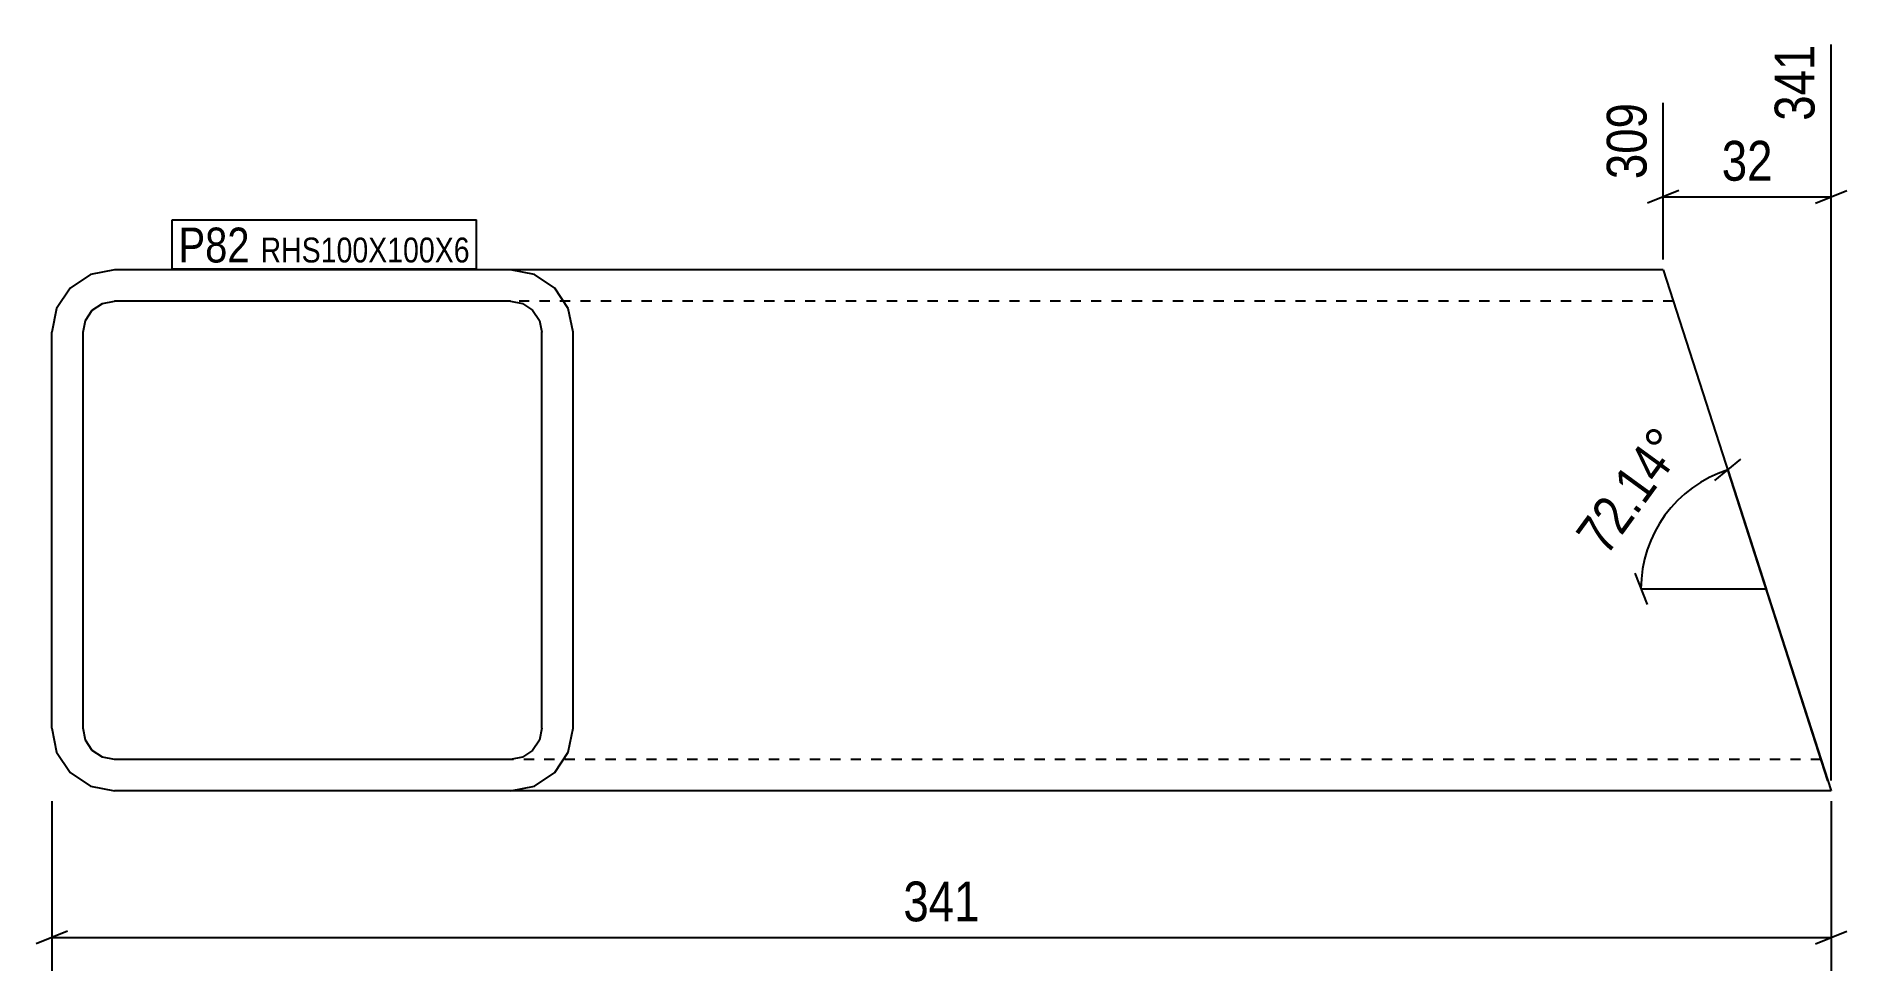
# Model space of a CAD drawing. Header units: millimetres. Extents: x 6 to 6083, y 4 to 185.
# Drawn here: x 6 to 353.4, y 6 to 185.4 of the extents above.
import ezdxf

# ---------------------------------------------------------------- set-up
doc = ezdxf.new("R2010")
doc.units = ezdxf.units.MM
doc.linetypes.add('DXK_LINE_DOT2', pattern=[3.9198, 1.9599, -1.9599])
for name, color, linetype in [('MÅLSÆTNING', 7, 'Continuous'), ('STÅL', 7, 'Continuous'), ('TEKST', 7, 'Continuous')]:
    doc.layers.add(name, color=color, linetype=linetype)
doc.styles.add('Arial Narrow', font='ARIALN.TTF', dxfattribs={"height": 0.2})

msp = doc.modelspace()

# ---------------------------------------------------------------- linework, layer by layer
at = {"layer": 'MÅLSÆTNING', "color": 7, "linetype": 'Continuous'}
for p, q in [((350.41, 42.55), (350.41, 183.78)), ((318.19, 142.55), (318.19, 172.58)), ((321.19, 155.75), (315.19, 153.35)), ((318.19, 154.55), (350.41, 154.55)), ((347.41, 153.35), (353.41, 155.75)), ((328.08, 100.08), (333.05, 104.2)), ((349.79, 42.45), (330.57, 102.14)), ((330.57, 102.14), (337.92, 79.29)), ((312.72, 82.29), (315.12, 76.29)), ((313.92, 79.29), (337.92, 79.29)), ((9, 38.55), (9, 6)), ((350.41, 38.55), (350.41, 6)), ((12, 13.6), (6, 11.2)), ((9, 12.4), (350.41, 12.4)), ((347.41, 11.2), (353.41, 13.6))]:
    msp.add_line(p, q, dxfattribs=at)
msp.add_arc((337.92, 79.29), 24, 107.8568, 180, dxfattribs=at)
at = {"layer": 'STÅL', "color": 2, "linetype": 'Continuous'}
for p, q in [((16.41, 139.63), (12.51, 137.03)), ((21, 140.55), (16.41, 139.63)), ((318.19, 140.55), (21, 140.55)), ((101.59, 139.63), (97, 140.55)), ((105.48, 137.03), (101.59, 139.63)), ((318.19, 140.55), (350.41, 40.55)), ((12.51, 137.03), (9.91, 133.14)), ((108.08, 133.14), (105.48, 137.03)), ((9.91, 133.14), (9, 128.55)), ((15.46, 130.84), (16.76, 132.79)), ((16.76, 132.79), (18.7, 134.09)), ((18.7, 134.09), (21, 134.55)), ((97, 134.55), (21, 134.55)), ((97, 134.55), (99.29, 134.09)), ((99.29, 134.09), (101.24, 132.79)), ((101.24, 132.79), (102.54, 130.84)), ((109, 128.55), (108.08, 133.14)), ((9, 52.55), (9, 128.55)), ((15, 128.55), (15.46, 130.84)), ((15, 52.55), (15, 128.55)), ((102.54, 130.84), (103, 128.55)), ((103, 52.55), (103, 128.55)), ((109, 52.55), (109, 128.55)), ((9, 52.55), (9.92, 47.95)), ((15.46, 50.25), (15, 52.55)), ((103, 52.55), (102.54, 50.25)), ((108.09, 47.95), (109, 52.55)), ((16.76, 48.3), (15.46, 50.25)), ((102.54, 50.25), (101.24, 48.3)), ((9.92, 47.95), (12.52, 44.06)), ((18.71, 47), (16.76, 48.3)), ((21, 46.55), (18.71, 47)), ((97, 46.55), (21, 46.55)), ((99.3, 47), (97, 46.55)), ((101.24, 48.3), (99.3, 47)), ((105.49, 44.06), (108.09, 47.95)), ((12.52, 44.06), (16.41, 41.46)), ((101.59, 41.46), (105.49, 44.06)), ((16.41, 41.46), (21, 40.55)), ((350.41, 40.55), (21, 40.55)), ((97, 40.55), (101.59, 41.46))]:
    msp.add_line(p, q, dxfattribs=at)
at = {"layer": 'STÅL', "color": 7, "linetype": 'DXK_LINE_DOT2'}
for p, q in [((320.12, 134.55), (97, 134.55)), ((348.47, 46.55), (97, 46.55)), ((348.47, 46.55), (348.33, 47))]:
    msp.add_line(p, q, dxfattribs=at)

# ---------------------------------------------------------------- next in the draw order: wipeouts: each hides what was drawn before it
at = {"color": 0, "linetype": 'Continuous'}
msp.add_wipeout([(316.59, 174.18), (305.39, 174.18), (305.39, 156.35), (316.59, 156.35)], dxfattribs=at).dxf.layer = 'MÅLSÆTNING'
at = {"color": 0}
for points, layer in [([(340.77, 156.05), (340.77, 167.25), (327.82, 167.25), (327.82, 156.05)], 'MÅLSÆTNING'), ([(324.94, 106.95), (315.88, 113.54), (298.56, 89.77), (307.62, 83.18)], 'MÅLSÆTNING'), ([(188.62, 13.9), (188.62, 25.1), (170.79, 25.1), (170.79, 13.9)], 'MÅLSÆTNING'), ([(46.95, 141.95), (46.95, 148.95), (33.31, 148.95), (33.31, 141.95)], 'TEKST'), ([(89.25, 141.95), (89.25, 146.95), (49.05, 146.95), (49.05, 141.95)], 'TEKST')]:
    msp.add_wipeout(points, dxfattribs=at).dxf.layer = layer

# ---------------------------------------------------------------- next in the draw order: texts
at = {"layer": 'MÅLSÆTNING', "color": 3, "linetype": 'Continuous', "style": 'Arial Narrow'}
msp.add_text('309', height=7.635, rotation=90.0002, dxfattribs=at).set_placement((314.99, 157.95))
at = {"layer": 'MÅLSÆTNING', "color": 3, "style": 'Arial Narrow'}
for s, p in [('32', (329.42, 157.65)), ('341', (172.39, 15.5))]:
    msp.add_text(s, height=7.635, dxfattribs=at).set_placement(p)
msp.add_text('72.14°', height=7.635, rotation=53.9268, dxfattribs=at).set_placement((307.27, 85.41))

# ---------------------------------------------------------------- next in the draw order: wipeouts: each hides what was drawn before it
at = {"color": 0, "linetype": 'Continuous'}
msp.add_wipeout([(348.81, 185.38), (337.61, 185.38), (337.61, 167.55), (348.81, 167.55)], dxfattribs=at).dxf.layer = 'MÅLSÆTNING'
at = {"color": 0}
for points in [[(46.95, 141.95), (46.95, 148.95), (33.31, 148.95), (33.31, 141.95)], [(89.25, 141.95), (89.25, 146.95), (49.05, 146.95), (49.05, 141.95)]]:
    msp.add_wipeout(points, dxfattribs=at).dxf.layer = 'TEKST'

# ---------------------------------------------------------------- next in the draw order: linework, layer by layer
at = {"layer": 'TEKST', "color": 7, "linetype": 'Continuous'}
for p, q in [((32.11, 150.15), (90.45, 150.15)), ((32.11, 140.75), (32.11, 150.15)), ((90.45, 140.75), (90.45, 150.15)), ((32.11, 140.75), (90.45, 140.75))]:
    msp.add_line(p, q, dxfattribs=at)

# ---------------------------------------------------------------- next in the draw order: texts
at = {"layer": 'MÅLSÆTNING', "color": 3, "linetype": 'Continuous', "style": 'Arial Narrow'}
msp.add_text('341', height=7.635, rotation=90.0002, dxfattribs=at).set_placement((347.21, 169.15))
at = {"layer": 'TEKST', "color": 3, "style": 'Arial Narrow'}
for s, height, p in [('P82', 6.681, (33.31, 141.95)), ('RHS100X100X6', 4.7721, (49.05, 141.95))]:
    msp.add_text(s, height=height, dxfattribs=at).set_placement(p)

doc.saveas('drawing.dxf')
